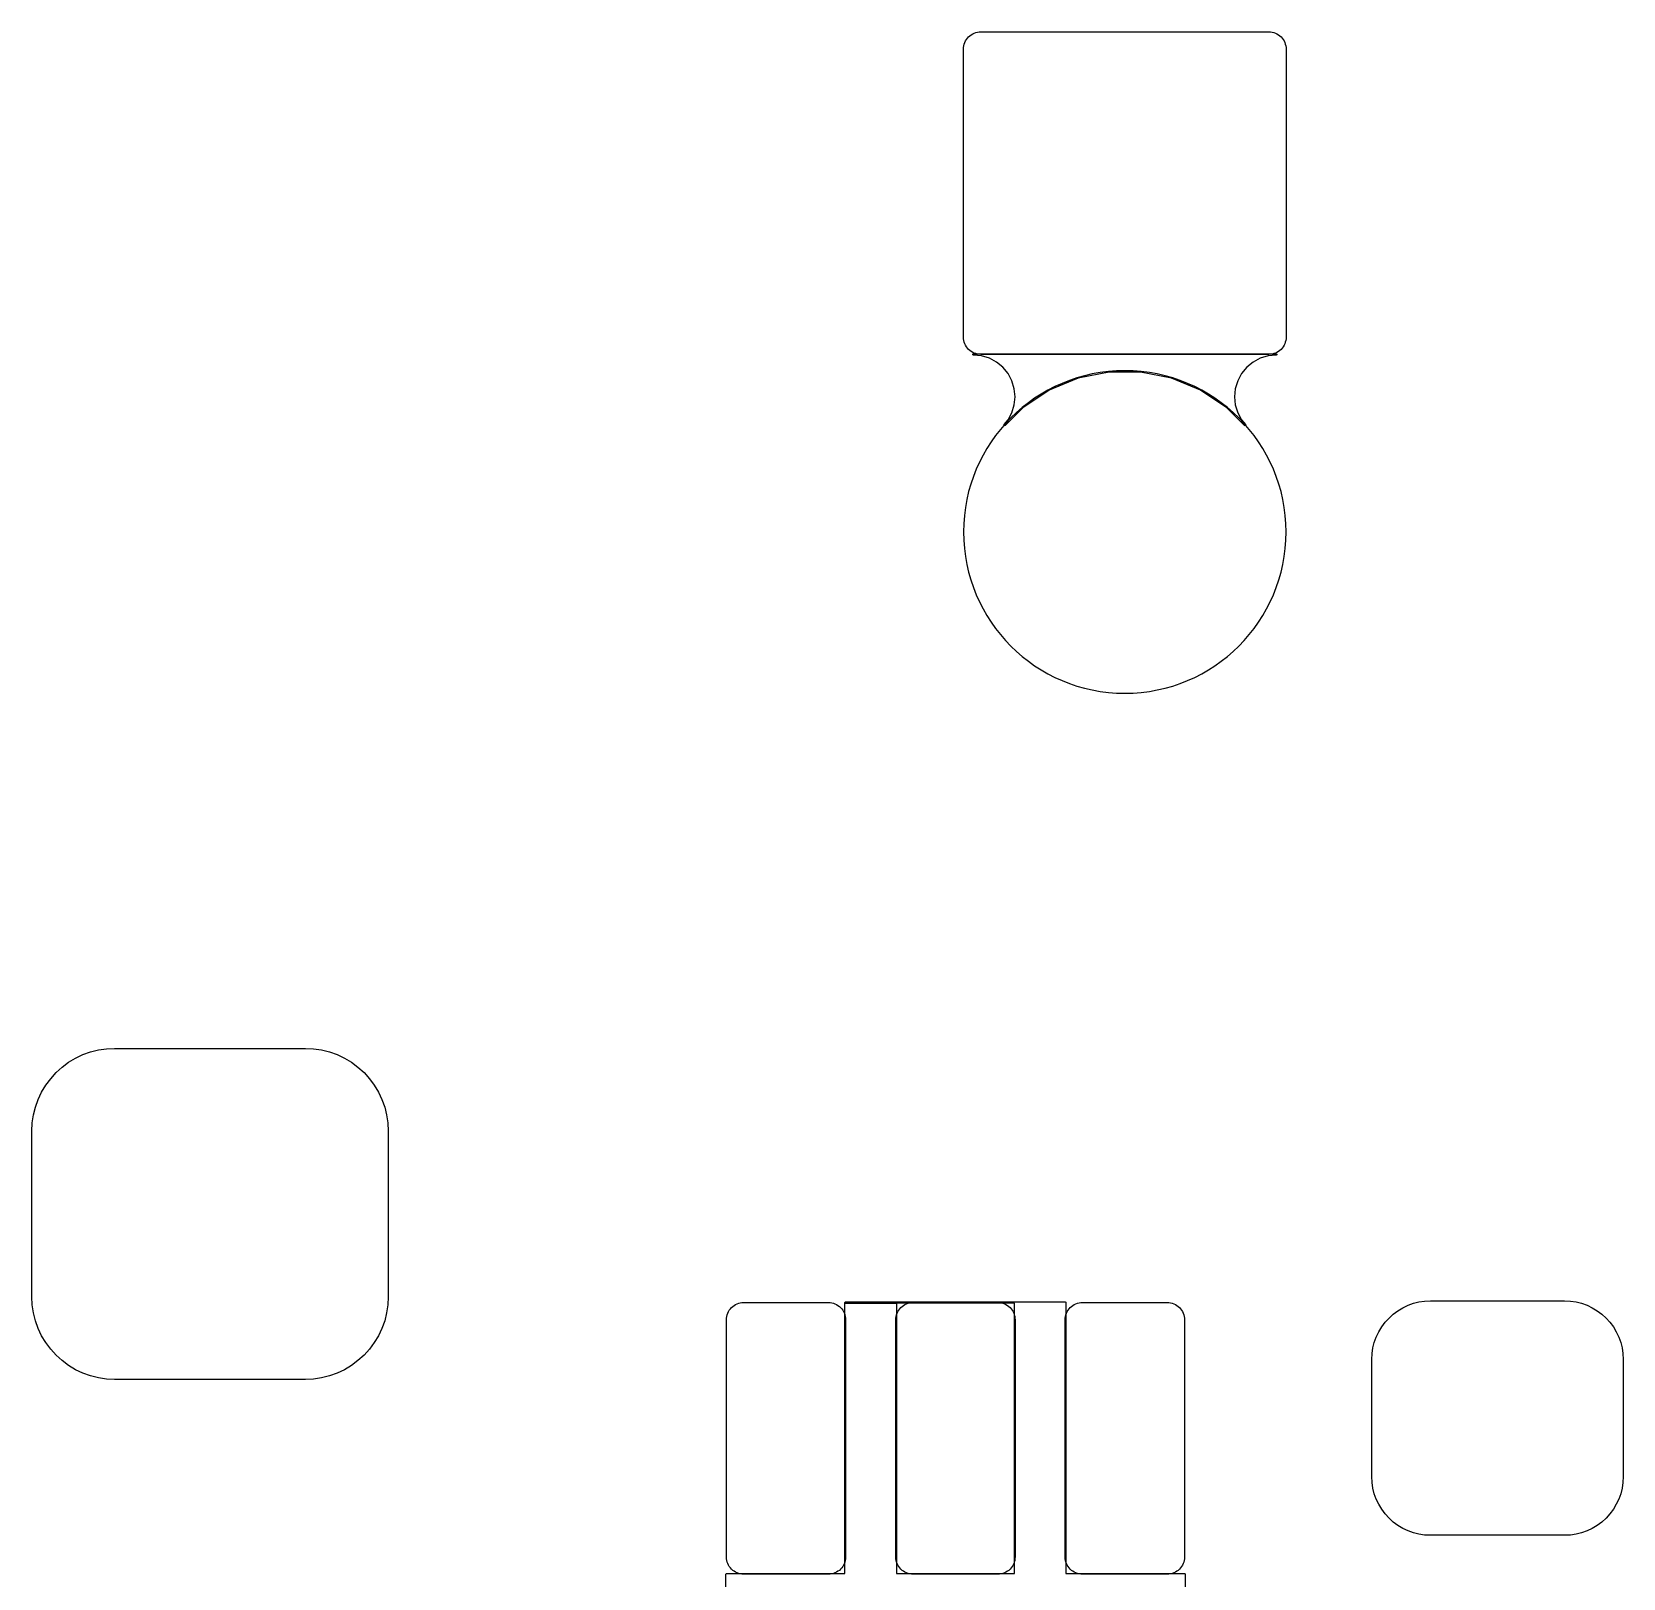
# Model space of a CAD drawing. Extents: x 0.49 to 2.43, y -7.79 to -4.97.
# Drawn here: x 1.0305 to 1.2154, y -6.7003 to -6.5206 of the extents above; entities that cross this region are included whole.
import ezdxf

# ---------------------------------------------------------------- set-up
doc = ezdxf.new("R2010")
doc.units = 0
doc.header["$MEASUREMENT"] = 0
doc.layers.add('BLACK', color=7, linetype='CONTINUOUS')

msp = doc.modelspace()

# ---------------------------------------------------------------- linework, layer by layer
at = {"layer": 'BLACK', "linetype": 'CONTINUOUS'}
for p, q in [((1.13878, -6.52225), (1.13883, -6.52205)), ((1.13883, -6.52205), (1.13889, -6.52187)), ((1.13889, -6.52187), (1.13898, -6.52169)), ((1.13898, -6.52169), (1.13908, -6.52152)), ((1.13908, -6.52152), (1.1392, -6.52136)), ((1.1392, -6.52136), (1.13933, -6.52122)), ((1.13933, -6.52122), (1.13947, -6.52109)), ((1.13947, -6.52109), (1.13963, -6.52097)), ((1.13963, -6.52097), (1.1398, -6.52087)), ((1.1398, -6.52087), (1.13998, -6.52078)), ((1.13998, -6.52078), (1.14017, -6.52072)), ((1.14017, -6.52072), (1.14036, -6.52067)), ((1.14036, -6.52067), (1.14055, -6.52064)), ((1.14055, -6.52064), (1.14075, -6.52063)), ((1.14075, -6.52063), (1.17421, -6.52063)), ((1.17421, -6.52063), (1.17441, -6.52064)), ((1.17441, -6.52064), (1.1746, -6.52067)), ((1.1746, -6.52067), (1.1748, -6.52072)), ((1.1748, -6.52072), (1.17498, -6.52078)), ((1.17498, -6.52078), (1.17516, -6.52087)), ((1.17516, -6.52087), (1.17533, -6.52097)), ((1.17533, -6.52097), (1.17549, -6.52109)), ((1.17549, -6.52109), (1.17563, -6.52122)), ((1.17563, -6.52122), (1.17576, -6.52136)), ((1.17576, -6.52136), (1.17588, -6.52152)), ((1.17588, -6.52152), (1.17598, -6.52169)), ((1.17598, -6.52169), (1.17607, -6.52187)), ((1.17607, -6.52187), (1.17613, -6.52205)), ((1.17613, -6.52205), (1.17618, -6.52225)), ((1.13874, -6.52264), (1.13875, -6.52244)), ((1.13874, -6.5561), (1.13874, -6.52264)), ((1.13875, -6.52244), (1.13878, -6.52225)), ((1.17618, -6.52225), (1.17621, -6.52244)), ((1.17621, -6.52244), (1.17622, -6.52264)), ((1.17622, -6.52264), (1.17622, -6.5561)), ((1.13875, -6.5563), (1.13874, -6.5561)), ((1.13878, -6.55649), (1.13875, -6.5563)), ((1.13883, -6.55669), (1.13878, -6.55649)), ((1.13889, -6.55687), (1.13883, -6.55669)), ((1.13898, -6.55705), (1.13889, -6.55687)), ((1.13908, -6.55722), (1.13898, -6.55705)), ((1.1392, -6.55738), (1.13908, -6.55722)), ((1.17588, -6.55722), (1.17576, -6.55738)), ((1.17598, -6.55705), (1.17588, -6.55722)), ((1.17607, -6.55687), (1.17598, -6.55705)), ((1.17613, -6.55669), (1.17607, -6.55687)), ((1.17618, -6.55649), (1.17613, -6.55669)), ((1.17621, -6.5563), (1.17618, -6.55649)), ((1.17622, -6.5561), (1.17621, -6.5563)), ((1.13933, -6.55752), (1.1392, -6.55738)), ((1.13947, -6.55765), (1.13933, -6.55752)), ((1.13963, -6.55777), (1.13947, -6.55765)), ((1.1398, -6.55787), (1.13963, -6.55777)), ((1.13998, -6.55796), (1.1398, -6.55787)), ((1.13982, -6.55806), (1.13989, -6.55803)), ((1.13982, -6.55814), (1.13982, -6.55806)), ((1.13988, -6.55819), (1.13982, -6.55814)), ((1.14083, -6.55828), (1.13988, -6.55819)), ((1.13989, -6.55803), (1.17507, -6.55803)), ((1.14017, -6.55802), (1.13998, -6.55796)), ((1.14036, -6.55807), (1.14017, -6.55802)), ((1.14055, -6.5581), (1.14036, -6.55807)), ((1.14075, -6.55811), (1.14055, -6.5581)), ((1.17421, -6.55811), (1.14075, -6.55811)), ((1.14174, -6.55856), (1.14083, -6.55828)), ((1.14258, -6.55901), (1.14174, -6.55856)), ((1.14331, -6.55961), (1.14258, -6.55901)), ((1.17238, -6.55901), (1.17165, -6.55961)), ((1.17322, -6.55856), (1.17238, -6.55901)), ((1.17413, -6.55828), (1.17322, -6.55856)), ((1.17508, -6.55819), (1.17413, -6.55828)), ((1.17441, -6.5581), (1.17421, -6.55811)), ((1.1746, -6.55807), (1.17441, -6.5581)), ((1.1748, -6.55802), (1.1746, -6.55807)), ((1.17498, -6.55796), (1.1748, -6.55802)), ((1.17516, -6.55787), (1.17498, -6.55796)), ((1.17507, -6.55803), (1.17514, -6.55807)), ((1.17514, -6.55815), (1.17508, -6.55819)), ((1.17514, -6.55807), (1.17514, -6.55815)), ((1.17533, -6.55777), (1.17516, -6.55787)), ((1.17549, -6.55765), (1.17533, -6.55777)), ((1.17563, -6.55752), (1.17549, -6.55765)), ((1.17576, -6.55738), (1.17563, -6.55752)), ((1.14391, -6.56034), (1.14331, -6.55961)), ((1.14436, -6.56118), (1.14391, -6.56034)), ((1.15206, -6.56088), (1.14868, -6.56228)), ((1.15565, -6.56017), (1.15206, -6.56088)), ((1.15931, -6.56017), (1.15565, -6.56017)), ((1.1629, -6.56088), (1.15931, -6.56017)), ((1.16628, -6.56228), (1.1629, -6.56088)), ((1.17105, -6.56034), (1.1706, -6.56118)), ((1.17165, -6.55961), (1.17105, -6.56034)), ((1.14464, -6.56209), (1.14436, -6.56118)), ((1.14473, -6.56303), (1.14464, -6.56209)), ((1.14868, -6.56228), (1.14564, -6.56431)), ((1.16932, -6.56431), (1.16628, -6.56228)), ((1.17032, -6.56209), (1.17023, -6.56303)), ((1.1706, -6.56118), (1.17032, -6.56209)), ((1.14564, -6.56431), (1.14358, -6.56638)), ((1.14436, -6.56488), (1.14464, -6.56398)), ((1.14464, -6.56398), (1.14473, -6.56303)), ((1.17138, -6.56638), (1.16932, -6.56431)), ((1.17023, -6.56303), (1.17032, -6.56398)), ((1.17032, -6.56398), (1.1706, -6.56488)), ((1.14344, -6.56634), (1.14346, -6.56627)), ((1.1435, -6.5664), (1.14344, -6.56634)), ((1.14346, -6.56627), (1.14391, -6.56572)), ((1.14358, -6.56638), (1.1435, -6.5664)), ((1.14391, -6.56572), (1.14436, -6.56488)), ((1.1706, -6.56488), (1.17105, -6.56572)), ((1.17105, -6.56572), (1.1715, -6.56627)), ((1.17145, -6.5664), (1.17138, -6.56638)), ((1.17151, -6.56635), (1.17145, -6.5664)), ((1.1715, -6.56627), (1.17151, -6.56635)), ((1.03399, -6.64092), (1.03475, -6.64036)), ((1.03475, -6.64036), (1.03556, -6.63988)), ((1.03556, -6.63988), (1.03641, -6.63947)), ((1.03641, -6.63947), (1.0373, -6.63915)), ((1.0373, -6.63915), (1.03821, -6.63892)), ((1.03821, -6.63892), (1.03915, -6.63879)), ((1.03915, -6.63879), (1.04009, -6.63874)), ((1.04009, -6.63874), (1.06227, -6.63874)), ((1.06227, -6.63874), (1.06322, -6.63879)), ((1.06322, -6.63879), (1.06415, -6.63892)), ((1.06415, -6.63892), (1.06507, -6.63915)), ((1.06507, -6.63915), (1.06595, -6.63947)), ((1.06595, -6.63947), (1.06681, -6.63988)), ((1.06681, -6.63988), (1.06762, -6.64036)), ((1.06762, -6.64036), (1.06837, -6.64092)), ((1.03209, -6.64301), (1.03266, -6.64226)), ((1.03266, -6.64226), (1.03329, -6.64156)), ((1.03329, -6.64156), (1.03399, -6.64092)), ((1.06837, -6.64092), (1.06907, -6.64156)), ((1.06907, -6.64156), (1.06971, -6.64226)), ((1.06971, -6.64226), (1.07027, -6.64301)), ((1.0312, -6.64468), (1.03161, -6.64382)), ((1.03161, -6.64382), (1.03209, -6.64301)), ((1.07027, -6.64301), (1.07075, -6.64382)), ((1.07075, -6.64382), (1.07116, -6.64468)), ((1.03066, -6.64648), (1.03089, -6.64556)), ((1.03089, -6.64556), (1.0312, -6.64468)), ((1.07116, -6.64468), (1.07148, -6.64556)), ((1.07148, -6.64556), (1.0717, -6.64648)), ((1.03047, -6.64836), (1.03052, -6.64741)), ((1.03052, -6.64741), (1.03066, -6.64648)), ((1.0717, -6.64648), (1.07184, -6.64741)), ((1.07184, -6.64741), (1.07189, -6.64836)), ((1.03047, -6.66759), (1.03047, -6.64836)), ((1.07189, -6.64836), (1.07189, -6.66759)), ((1.03052, -6.66853), (1.03047, -6.66759)), ((1.07189, -6.66759), (1.07184, -6.66853)), ((1.12496, -6.66827), (1.125, -6.6682)), ((1.125, -6.6682), (1.12504, -6.66819)), ((1.12504, -6.66819), (1.15055, -6.66819)), ((1.15055, -6.66819), (1.15062, -6.66823)), ((1.19101, -6.66836), (1.19166, -6.6682)), ((1.19166, -6.6682), (1.19232, -6.6681)), ((1.19232, -6.6681), (1.19299, -6.66807)), ((1.19299, -6.66807), (1.20858, -6.66807)), ((1.20858, -6.66807), (1.20925, -6.6681)), ((1.20925, -6.6681), (1.20991, -6.6682)), ((1.20991, -6.6682), (1.21056, -6.66836)), ((1.03066, -6.66946), (1.03052, -6.66853)), ((1.03089, -6.67038), (1.03066, -6.66946)), ((1.0717, -6.66946), (1.07148, -6.67038)), ((1.07184, -6.66853), (1.0717, -6.66946)), ((1.11119, -6.67008), (1.11122, -6.66988)), ((1.11122, -6.66988), (1.11127, -6.66969)), ((1.11127, -6.66969), (1.11133, -6.66951)), ((1.11133, -6.66951), (1.11142, -6.66933)), ((1.11142, -6.66933), (1.11152, -6.66916)), ((1.11152, -6.66916), (1.11164, -6.669)), ((1.11164, -6.669), (1.11177, -6.66886)), ((1.11177, -6.66886), (1.11192, -6.66872)), ((1.11192, -6.66872), (1.11207, -6.66861)), ((1.11207, -6.66861), (1.11224, -6.6685)), ((1.11224, -6.6685), (1.11242, -6.66842)), ((1.11242, -6.66842), (1.11261, -6.66835)), ((1.11261, -6.66835), (1.1128, -6.66831)), ((1.1128, -6.66831), (1.11299, -6.66828)), ((1.11299, -6.66828), (1.11319, -6.66827)), ((1.11319, -6.66827), (1.12303, -6.66827)), ((1.12303, -6.66827), (1.12323, -6.66828)), ((1.12323, -6.66828), (1.12342, -6.66831)), ((1.12342, -6.66831), (1.12361, -6.66835)), ((1.12361, -6.66835), (1.1238, -6.66842)), ((1.1238, -6.66842), (1.12398, -6.6685)), ((1.12398, -6.6685), (1.12415, -6.66861)), ((1.12415, -6.66861), (1.12431, -6.66872)), ((1.12431, -6.66872), (1.12445, -6.66886)), ((1.12445, -6.66886), (1.12458, -6.669)), ((1.12458, -6.669), (1.1247, -6.66916)), ((1.1247, -6.66916), (1.1248, -6.66933)), ((1.1248, -6.66933), (1.12489, -6.66951)), ((1.12489, -6.66951), (1.12495, -6.66969)), ((1.12495, -6.66969), (1.125, -6.66988)), ((1.12496, -6.66835), (1.12496, -6.66827)), ((1.12496, -6.69976), (1.12496, -6.66835)), ((1.12496, -6.66835), (1.13094, -6.66835)), ((1.13094, -6.66835), (1.12496, -6.66835)), ((1.125, -6.66988), (1.12503, -6.67008)), ((1.13088, -6.67008), (1.1309, -6.66988)), ((1.1309, -6.66988), (1.13095, -6.66969)), ((1.13094, -6.66835), (1.13094, -6.69976)), ((1.14465, -6.66835), (1.13094, -6.66835)), ((1.13095, -6.66969), (1.13102, -6.66951)), ((1.13102, -6.66951), (1.1311, -6.66933)), ((1.1311, -6.66933), (1.1312, -6.66916)), ((1.1312, -6.66916), (1.13132, -6.669)), ((1.13132, -6.669), (1.13145, -6.66886)), ((1.13145, -6.66886), (1.1316, -6.66872)), ((1.1316, -6.66872), (1.13176, -6.66861)), ((1.13176, -6.66861), (1.13193, -6.6685)), ((1.13193, -6.6685), (1.13211, -6.66842)), ((1.13211, -6.66842), (1.13229, -6.66835)), ((1.13229, -6.66835), (1.13248, -6.66831)), ((1.13248, -6.66831), (1.13268, -6.66828)), ((1.13268, -6.66828), (1.13287, -6.66827)), ((1.13287, -6.66827), (1.14272, -6.66827)), ((1.14272, -6.66827), (1.14291, -6.66828)), ((1.14291, -6.66828), (1.14311, -6.66831)), ((1.14311, -6.66831), (1.1433, -6.66835)), ((1.1433, -6.66835), (1.14348, -6.66842)), ((1.14348, -6.66842), (1.14366, -6.6685)), ((1.14366, -6.6685), (1.14383, -6.66861)), ((1.14383, -6.66861), (1.14399, -6.66872)), ((1.14399, -6.66872), (1.14414, -6.66886)), ((1.14414, -6.66886), (1.14427, -6.669)), ((1.14427, -6.669), (1.14439, -6.66916)), ((1.14439, -6.66916), (1.14449, -6.66933)), ((1.14449, -6.66933), (1.14457, -6.66951)), ((1.14457, -6.66951), (1.14464, -6.66969)), ((1.14464, -6.66969), (1.14469, -6.66988)), ((1.14465, -6.69976), (1.14465, -6.66835)), ((1.14469, -6.66988), (1.14471, -6.67008)), ((1.15056, -6.67008), (1.15059, -6.66988)), ((1.15059, -6.66988), (1.15064, -6.66969)), ((1.15062, -6.66823), (1.15063, -6.66827)), ((1.15063, -6.66827), (1.15063, -6.69976)), ((1.15064, -6.66969), (1.1507, -6.66951)), ((1.1507, -6.66951), (1.15079, -6.66933)), ((1.15079, -6.66933), (1.15089, -6.66916)), ((1.15089, -6.66916), (1.15101, -6.669)), ((1.15101, -6.669), (1.15114, -6.66886)), ((1.15114, -6.66886), (1.15129, -6.66872)), ((1.15129, -6.66872), (1.15144, -6.66861)), ((1.15144, -6.66861), (1.15161, -6.6685)), ((1.15161, -6.6685), (1.15179, -6.66842)), ((1.15179, -6.66842), (1.15198, -6.66835)), ((1.15198, -6.66835), (1.15217, -6.66831)), ((1.15217, -6.66831), (1.15236, -6.66828)), ((1.15236, -6.66828), (1.15256, -6.66827)), ((1.15256, -6.66827), (1.1624, -6.66827)), ((1.1624, -6.66827), (1.1626, -6.66828)), ((1.1626, -6.66828), (1.16279, -6.66831)), ((1.16279, -6.66831), (1.16298, -6.66835)), ((1.16298, -6.66835), (1.16317, -6.66842)), ((1.16317, -6.66842), (1.16335, -6.6685)), ((1.16335, -6.6685), (1.16352, -6.66861)), ((1.16352, -6.66861), (1.16368, -6.66872)), ((1.16368, -6.66872), (1.16382, -6.66886)), ((1.16382, -6.66886), (1.16395, -6.669)), ((1.16395, -6.669), (1.16407, -6.66916)), ((1.16407, -6.66916), (1.16417, -6.66933)), ((1.16417, -6.66933), (1.16426, -6.66951)), ((1.16426, -6.66951), (1.16432, -6.66969)), ((1.16432, -6.66969), (1.16437, -6.66988)), ((1.16437, -6.66988), (1.1644, -6.67008)), ((1.18818, -6.67007), (1.18867, -6.66962)), ((1.18867, -6.66962), (1.18921, -6.66922)), ((1.18921, -6.66922), (1.18978, -6.66888)), ((1.18978, -6.66888), (1.19039, -6.66859)), ((1.19039, -6.66859), (1.19101, -6.66836)), ((1.21056, -6.66836), (1.21119, -6.66859)), ((1.21119, -6.66859), (1.21179, -6.66888)), ((1.21179, -6.66888), (1.21237, -6.66922)), ((1.21237, -6.66922), (1.2129, -6.66962)), ((1.2129, -6.66962), (1.2134, -6.67007)), ((1.0312, -6.67127), (1.03089, -6.67038)), ((1.03161, -6.67212), (1.0312, -6.67127)), ((1.07116, -6.67127), (1.07075, -6.67212)), ((1.07148, -6.67038), (1.07116, -6.67127)), ((1.11118, -6.67028), (1.11119, -6.67008)), ((1.11118, -6.69783), (1.11118, -6.67028)), ((1.12503, -6.67008), (1.12504, -6.67028)), ((1.12504, -6.67028), (1.12504, -6.69783)), ((1.13087, -6.67028), (1.13088, -6.67008)), ((1.13087, -6.69783), (1.13087, -6.67028)), ((1.14471, -6.67008), (1.14472, -6.67028)), ((1.14472, -6.67028), (1.14472, -6.69783)), ((1.15055, -6.67028), (1.15056, -6.67008)), ((1.15055, -6.69783), (1.15055, -6.67028)), ((1.1644, -6.67008), (1.16441, -6.67028)), ((1.16441, -6.67028), (1.16441, -6.69783)), ((1.1867, -6.67228), (1.18699, -6.67167)), ((1.18699, -6.67167), (1.18733, -6.6711)), ((1.18733, -6.6711), (1.18773, -6.67056)), ((1.18773, -6.67056), (1.18818, -6.67007)), ((1.2134, -6.67007), (1.21385, -6.67056)), ((1.21385, -6.67056), (1.21425, -6.6711)), ((1.21425, -6.6711), (1.21459, -6.67167)), ((1.21459, -6.67167), (1.21488, -6.67228)), ((1.03209, -6.67293), (1.03161, -6.67212)), ((1.03266, -6.67369), (1.03209, -6.67293)), ((1.03329, -6.67439), (1.03266, -6.67369)), ((1.06971, -6.67369), (1.06907, -6.67439)), ((1.07027, -6.67293), (1.06971, -6.67369)), ((1.07075, -6.67212), (1.07027, -6.67293)), ((1.18621, -6.67421), (1.18631, -6.67355)), ((1.18631, -6.67355), (1.18647, -6.6729)), ((1.18647, -6.6729), (1.1867, -6.67228)), ((1.21488, -6.67228), (1.2151, -6.6729)), ((1.2151, -6.6729), (1.21526, -6.67355)), ((1.21526, -6.67355), (1.21536, -6.67421)), ((1.03399, -6.67502), (1.03329, -6.67439)), ((1.03475, -6.67558), (1.03399, -6.67502)), ((1.03556, -6.67607), (1.03475, -6.67558)), ((1.06762, -6.67558), (1.06681, -6.67607)), ((1.06837, -6.67502), (1.06762, -6.67558)), ((1.06907, -6.67439), (1.06837, -6.67502)), ((1.18618, -6.67488), (1.18621, -6.67421)), ((1.18618, -6.6885), (1.18618, -6.67488)), ((1.21536, -6.67421), (1.21539, -6.67488)), ((1.21539, -6.67488), (1.21539, -6.6885)), ((1.03641, -6.67647), (1.03556, -6.67607)), ((1.0373, -6.67679), (1.03641, -6.67647)), ((1.03821, -6.67702), (1.0373, -6.67679)), ((1.03915, -6.67716), (1.03821, -6.67702)), ((1.04009, -6.6772), (1.03915, -6.67716)), ((1.06227, -6.6772), (1.04009, -6.6772)), ((1.06322, -6.67716), (1.06227, -6.6772)), ((1.06415, -6.67702), (1.06322, -6.67716)), ((1.06507, -6.67679), (1.06415, -6.67702)), ((1.06595, -6.67647), (1.06507, -6.67679)), ((1.06681, -6.67607), (1.06595, -6.67647)), ((1.18621, -6.68917), (1.18618, -6.6885)), ((1.21539, -6.6885), (1.21536, -6.68917)), ((1.18631, -6.68983), (1.18621, -6.68917)), ((1.18647, -6.69048), (1.18631, -6.68983)), ((1.21526, -6.68983), (1.2151, -6.69048)), ((1.21536, -6.68917), (1.21526, -6.68983)), ((1.1867, -6.69111), (1.18647, -6.69048)), ((1.18699, -6.69171), (1.1867, -6.69111)), ((1.18733, -6.69229), (1.18699, -6.69171)), ((1.21459, -6.69171), (1.21425, -6.69229)), ((1.21488, -6.69111), (1.21459, -6.69171)), ((1.2151, -6.69048), (1.21488, -6.69111)), ((1.18773, -6.69282), (1.18733, -6.69229)), ((1.18818, -6.69332), (1.18773, -6.69282)), ((1.18867, -6.69377), (1.18818, -6.69332)), ((1.18921, -6.69417), (1.18867, -6.69377)), ((1.2129, -6.69377), (1.21237, -6.69417)), ((1.2134, -6.69332), (1.2129, -6.69377)), ((1.21385, -6.69282), (1.2134, -6.69332)), ((1.21425, -6.69229), (1.21385, -6.69282)), ((1.18978, -6.69451), (1.18921, -6.69417)), ((1.19039, -6.6948), (1.18978, -6.69451)), ((1.19101, -6.69502), (1.19039, -6.6948)), ((1.19166, -6.69518), (1.19101, -6.69502)), ((1.19232, -6.69528), (1.19166, -6.69518)), ((1.19299, -6.69531), (1.19232, -6.69528)), ((1.20858, -6.69531), (1.19299, -6.69531)), ((1.20925, -6.69528), (1.20858, -6.69531)), ((1.20991, -6.69518), (1.20925, -6.69528)), ((1.21056, -6.69502), (1.20991, -6.69518)), ((1.21119, -6.6948), (1.21056, -6.69502)), ((1.21179, -6.69451), (1.21119, -6.6948)), ((1.21237, -6.69417), (1.21179, -6.69451)), ((1.11119, -6.69803), (1.11118, -6.69783)), ((1.11122, -6.69823), (1.11119, -6.69803)), ((1.11127, -6.69842), (1.11122, -6.69823)), ((1.11133, -6.6986), (1.11127, -6.69842)), ((1.11142, -6.69878), (1.11133, -6.6986)), ((1.11152, -6.69895), (1.11142, -6.69878)), ((1.11164, -6.69911), (1.11152, -6.69895)), ((1.11177, -6.69925), (1.11164, -6.69911)), ((1.11192, -6.69939), (1.11177, -6.69925)), ((1.11207, -6.6995), (1.11192, -6.69939)), ((1.11224, -6.69961), (1.11207, -6.6995)), ((1.11242, -6.69969), (1.11224, -6.69961)), ((1.12398, -6.69961), (1.1238, -6.69969)), ((1.12415, -6.6995), (1.12398, -6.69961)), ((1.12431, -6.69939), (1.12415, -6.6995)), ((1.12445, -6.69925), (1.12431, -6.69939)), ((1.12458, -6.69911), (1.12445, -6.69925)), ((1.1247, -6.69895), (1.12458, -6.69911)), ((1.1248, -6.69878), (1.1247, -6.69895)), ((1.12489, -6.6986), (1.1248, -6.69878)), ((1.12495, -6.69842), (1.12489, -6.6986)), ((1.125, -6.69823), (1.12495, -6.69842)), ((1.12503, -6.69803), (1.125, -6.69823)), ((1.12504, -6.69783), (1.12503, -6.69803)), ((1.13088, -6.69803), (1.13087, -6.69783)), ((1.1309, -6.69823), (1.13088, -6.69803)), ((1.13095, -6.69842), (1.1309, -6.69823)), ((1.13102, -6.6986), (1.13095, -6.69842)), ((1.1311, -6.69878), (1.13102, -6.6986)), ((1.1312, -6.69895), (1.1311, -6.69878)), ((1.13132, -6.69911), (1.1312, -6.69895)), ((1.13145, -6.69925), (1.13132, -6.69911)), ((1.1316, -6.69939), (1.13145, -6.69925)), ((1.13176, -6.6995), (1.1316, -6.69939)), ((1.13193, -6.69961), (1.13176, -6.6995)), ((1.13211, -6.69969), (1.13193, -6.69961)), ((1.14366, -6.69961), (1.14348, -6.69969)), ((1.14383, -6.6995), (1.14366, -6.69961)), ((1.14399, -6.69939), (1.14383, -6.6995)), ((1.14414, -6.69925), (1.14399, -6.69939)), ((1.14427, -6.69911), (1.14414, -6.69925)), ((1.14439, -6.69895), (1.14427, -6.69911)), ((1.14449, -6.69878), (1.14439, -6.69895)), ((1.14457, -6.6986), (1.14449, -6.69878)), ((1.14464, -6.69842), (1.14457, -6.6986)), ((1.14469, -6.69823), (1.14464, -6.69842)), ((1.14471, -6.69803), (1.14469, -6.69823)), ((1.14472, -6.69783), (1.14471, -6.69803)), ((1.15056, -6.69803), (1.15055, -6.69783)), ((1.15059, -6.69823), (1.15056, -6.69803)), ((1.15064, -6.69842), (1.15059, -6.69823)), ((1.1507, -6.6986), (1.15064, -6.69842)), ((1.15079, -6.69878), (1.1507, -6.6986)), ((1.15089, -6.69895), (1.15079, -6.69878)), ((1.15101, -6.69911), (1.15089, -6.69895)), ((1.15114, -6.69925), (1.15101, -6.69911)), ((1.15129, -6.69939), (1.15114, -6.69925)), ((1.15144, -6.6995), (1.15129, -6.69939)), ((1.15161, -6.69961), (1.15144, -6.6995)), ((1.15179, -6.69969), (1.15161, -6.69961)), ((1.16335, -6.69961), (1.16317, -6.69969)), ((1.16352, -6.6995), (1.16335, -6.69961)), ((1.16368, -6.69939), (1.16352, -6.6995)), ((1.16382, -6.69925), (1.16368, -6.69939)), ((1.16395, -6.69911), (1.16382, -6.69925)), ((1.16407, -6.69895), (1.16395, -6.69911)), ((1.16417, -6.69878), (1.16407, -6.69895)), ((1.16426, -6.6986), (1.16417, -6.69878)), ((1.16432, -6.69842), (1.16426, -6.6986)), ((1.16437, -6.69823), (1.16432, -6.69842)), ((1.1644, -6.69803), (1.16437, -6.69823)), ((1.16441, -6.69783), (1.1644, -6.69803)), ((1.1111, -6.69984), (1.11114, -6.69977)), ((1.1111, -6.70153), (1.1111, -6.69984)), ((1.11114, -6.69977), (1.11118, -6.69976)), ((1.11118, -6.69976), (1.12496, -6.69976)), ((1.11261, -6.69976), (1.11242, -6.69969)), ((1.1128, -6.6998), (1.11261, -6.69976)), ((1.11299, -6.69983), (1.1128, -6.6998)), ((1.11319, -6.69984), (1.11299, -6.69983)), ((1.12303, -6.69984), (1.11319, -6.69984)), ((1.12323, -6.69983), (1.12303, -6.69984)), ((1.12342, -6.6998), (1.12323, -6.69983)), ((1.12361, -6.69976), (1.12342, -6.6998)), ((1.1238, -6.69969), (1.12361, -6.69976)), ((1.13094, -6.69976), (1.14465, -6.69976)), ((1.13229, -6.69976), (1.13211, -6.69969)), ((1.13248, -6.6998), (1.13229, -6.69976)), ((1.13268, -6.69983), (1.13248, -6.6998)), ((1.13287, -6.69984), (1.13268, -6.69983)), ((1.14272, -6.69984), (1.13287, -6.69984)), ((1.14291, -6.69983), (1.14272, -6.69984)), ((1.14311, -6.6998), (1.14291, -6.69983)), ((1.1433, -6.69976), (1.14311, -6.6998)), ((1.14348, -6.69969), (1.1433, -6.69976)), ((1.15063, -6.69976), (1.16441, -6.69976)), ((1.15198, -6.69976), (1.15179, -6.69969)), ((1.15217, -6.6998), (1.15198, -6.69976)), ((1.15236, -6.69983), (1.15217, -6.6998)), ((1.15256, -6.69984), (1.15236, -6.69983)), ((1.1624, -6.69984), (1.15256, -6.69984)), ((1.1626, -6.69983), (1.1624, -6.69984)), ((1.16279, -6.6998), (1.1626, -6.69983)), ((1.16298, -6.69976), (1.16279, -6.6998)), ((1.16317, -6.69969), (1.16298, -6.69976)), ((1.16441, -6.69976), (1.16448, -6.6998)), ((1.16448, -6.6998), (1.16449, -6.69984)), ((1.16449, -6.69984), (1.16449, -6.70153))]:
    msp.add_line(p, q, dxfattribs=at)
at = {"layer": 'BLACK'}
for start, end in [(0, 180), (180, 360)]:
    msp.add_arc((1.15748, -6.57874), 0.01874, start, end, dxfattribs=at)

doc.saveas('drawing.dxf')
